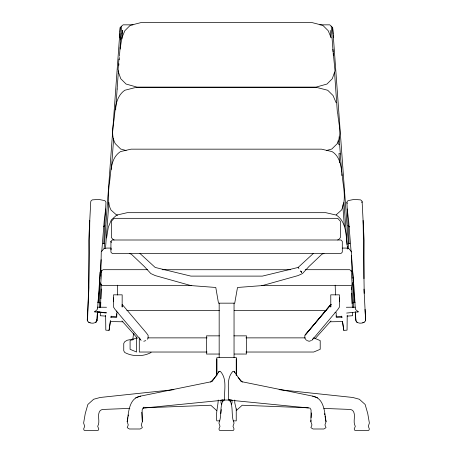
<?xml version="1.0" encoding="UTF-8"?>
<svg xmlns="http://www.w3.org/2000/svg" width="453" height="453" viewBox="0 0 453 453"><rect width="100%" height="100%" fill="white"/><g stroke="black" fill="none" stroke-linecap="round" stroke-linejoin="round"><path stroke-width="0.68" d="M100.3 276.109L100.221 272.162L103.108 269.699L147.633 269.699M113.51 297.864L113.493 307.055L115.147 309.529L141.109 340.407M363.957 278.674L364.104 240.158L362.117 201.698L361.76 200.798L360.554 199.869L354.252 199.439L352.377 199.762L348.057 200.634L347.123 201.591L346.879 202.502L349.127 243.742M89.762 220.396C89.479 253.94 88.76 287.74 87.497 321.166C89.666 323.635 94.337 324.031 96.636 321.534L95.594 322.479L96.965 320.735L97.452 311.8M100.889 271.755L101.257 251.664L103.952 248.686L106.704 248.074L111.019 248.074M310.877 421.692L311.075 409.925L310.045 408.108L228.544 400.044C229.371 390.384 225.656 379.218 232.893 371.313L234.099 371.313L241.104 381.556L312.598 396.115C324.308 398.045 324.625 412.428 326.03 421.692L324.948 424.937L326.03 427.643L323.867 428.997L313.04 428.997L310.877 427.643L311.958 424.937L310.877 421.692L310.968 420.339M101.274 283.946L100.504 307.513M99.298 307.615L100.09 283.867M100.34 312.423L100.277 315.735L105.679 316.109L105.645 315.599L105.809 330.158L109.048 330.384L110.373 321.443M100.634 307.106L100.798 302.23M100.911 298.742L101.234 288.969M117.35 294.994L117.678 285.197M97.35 307.819L97.259 309.535L94.581 311.823L106.24 312.615L96.851 311.902L106.245 313.046M97.418 312.14L96.965 320.735L96.682 319.756M97.633 308.034L101.11 259.626M191.778 285.413L101.976 285.413L100.719 283.986L101.665 270.894M133.023 24.841L123.114 24.841L120.221 27.384L119.915 32.39M311.143 417.632L311.454 412.898M117.129 89.094L118.471 70.056M118.816 65.26L118.918 63.777M119.213 59.683L119.36 57.497M119.456 56.195L120.051 47.735M120.611 39.892L121.104 32.944M115.668 109.886L115.764 108.493M115.843 107.418L117.129 89.003M120.051 47.831L121.664 26.195M122.44 33.035L122.633 30.323L122.01 39.015M99.87 277.802L99.473 282.502L100.221 272.162M119.824 33.669L119.467 37.82M113.669 138.431L111.381 169.439M104.145 248.618L120.221 27.384M105.521 248.125L108.918 202.463M101.783 251.239L104.184 221.189L105.64 209.003M118.04 69.853L118.952 59.015M229.348 399.512C233.878 406.239 230.713 415.633 234.076 423.045L232.995 426.29L234.076 428.997L233.533 430.35L219.467 430.35L218.924 428.997L220.005 426.29L218.924 423.045C222.044 415.854 219.479 406.964 223.165 400.242L222.944 401.415M100.141 282.768L98.08 302.502M101.104 272.315L101.234 270.922M103.731 243.742L105.979 202.502L105.736 201.591L104.802 200.634L100.481 199.762L98.607 199.439L92.304 199.869L91.098 200.798L90.742 201.698L88.754 240.158L88.935 287.78L87.236 320.226L87.622 319.28M116.857 313.827L116.478 316.857L111.076 316.483M220.815 413.572L221.279 409.557M230.639 401.641L230.894 399.62M109.048 330.384L110.47 320.65M110.957 317.445L111.155 316.115M127.185 421.692C128.595 412.428 128.912 398.045 140.617 396.115L212.117 381.556L219.116 371.313L220.322 371.313C227.553 379.218 223.856 390.373 224.671 400.044L143.171 408.108L142.146 409.925L142.338 421.692L141.257 424.937L142.338 427.643L140.175 428.997L129.348 428.997L127.185 427.643L128.267 424.937L127.185 421.692L127.944 417.632M120.13 49.173L121.823 37.871L124.869 30.696L130.198 25.368L140.758 22.65L312.287 22.65L322.847 25.368L328.176 30.696L331.222 37.871M106.597 237.938L108.29 227.31L111.336 219.898L116.664 215.118L127.225 212.678L325.815 212.678L336.375 215.118C347.423 222.508 345.662 237.463 347.734 249.037M234.728 303.165L237.508 287.474L262.4 285.577L298.125 275.566L302.474 273.561L308.946 266.523L321.936 254.19L324.037 253.459M128.199 416.279L128.448 414.925M133.578 333.425L132.735 340.09M363.991 289.127L365.622 320.226L365.361 321.166C363.176 323.646 358.629 323.963 356.228 321.619L355.707 319.071L355.407 311.8M361.834 202.672L362.117 201.698M110.928 249.829L111.262 248.697M231.223 404.625L232.021 402.836L232.021 400.039M218.306 372.796L219.116 371.313M147.293 339.269L148.12 338.131L148.12 335.316L146.466 333.04L122.151 304.416L122.151 307.055L122.168 294.835L113.51 294.835L113.51 301.76M312.661 339.269L313.487 338.131M352.083 283.85L353.385 282.496L352.683 272.259L349.75 269.694L305.226 269.694M331.086 304.416L305.22 335.039L330.792 304.416L330.792 307.055L330.775 294.835L339.439 294.835L339.439 301.76M143.091 408.181L143.986 407.134L143.063 408.079M331.086 304.393L304.829 335.316L304.829 338.131L306.483 340.407M314.971 338.827L330.973 320.922M210.628 382.083L216.761 375.458M311.834 340.407L337.796 309.529L339.456 307.055L339.439 297.864M110.928 241.353L112.282 239.999L340.939 239.999L342.292 241.353L342.292 252.174L340.939 253.527L112.282 253.527L110.928 252.174L110.928 241.353L111.262 242.621M313.374 253.437L298.125 267.446L262.4 276.109L190.889 276.109L155.169 267.446L139.92 253.437M236.239 410.639L242.196 405.237L308.397 407.813M336.183 214.824L341.511 210.045C346.924 198.85 342.966 186.279 342.134 174.518C341.081 166.16 339.988 156.404 332.066 151.596L321.505 149.162L131.036 149.162L120.475 151.596C109.728 158.658 111.234 173.04 109.23 184.218C108.505 192.876 106.778 201.97 111.025 210.045L116.353 214.824L117.718 215.169M151.121 352.491C143.284 356.738 132.576 356.738 124.745 352.491L123.754 350.781L123.754 343.425L124.745 341.715L127.168 340.254L133.239 338.986M337.7 239.971L339.161 239.105L340.407 237.531L340.407 221.296L337.7 218.323L114.094 218.323L111.387 221.296L111.387 237.531L112.633 239.105L114.094 239.971M362.734 322.853L364.257 322.225M135.589 397.893L140.628 396.115M143.788 341.273L145.792 340.622M311.166 340.622L309.156 341.273L307.151 340.622M326.387 150.532L331.834 149.02L337.162 143.743C342.508 134.269 338.334 123.482 337.791 113.403M346.641 313.063L358.278 311.823L355.599 309.535L355.543 308.391M173.89 389.654L100.232 397.468L93.658 399.246L87.859 404.472L85.249 413.572L83.624 423.045L84.705 426.29L83.624 428.997L84.162 430.35L98.233 430.35L98.777 428.997L97.695 426.29C100.668 421.415 96.438 414.733 100.345 410.378L102.35 409.461L129.813 408.391M341.783 316.477L336.381 316.851L336.205 315.815M342.485 321.437L343.81 330.373L347.049 330.152L347.213 315.594L347.179 316.103L352.581 315.73L352.519 312.417M348.029 243.448L349.982 243.346M353.006 302.729L355.073 302.638M144.603 407.813L210.804 405.237L216.761 410.639M342.695 321.568L330.112 321.789M357.213 311.84L358.278 311.823M346.347 307.264L355.299 307.179M319.835 24.836L329.744 24.836L332.683 27.559L348.714 248.612M342.423 248.074L346.12 248.074L348.872 248.686L351.573 251.664L351.936 271.755M162.18 269.722L290.645 269.722M261.789 285.413L350.882 285.407M219.031 303.165L234.184 303.165M126.789 310.362L219.365 310.362M234.201 310.362L326.069 310.356M117.984 312.683L116.744 312.683L116.744 317.236L110.9 317.236M334.965 312.683L336.2 312.683L336.2 317.236L342.049 317.236M122.837 321.789L110.249 321.568L110.249 320.922M219.439 335.854L206.477 335.854L206.477 354.042L208.64 354.042M233.856 335.854L246.523 335.854L246.523 354.042L244.36 354.042M147.757 337.87L207.078 337.87M245.922 337.87L305.243 337.87M207.078 352.026L139.286 352.026L139.286 337.87M245.922 352.026L313.714 352.026L320.209 349.303L320.209 340.594L313.714 337.87M209.184 354.042L219.439 354.042M234.263 354.042L243.816 354.042M221.687 400.044L231.528 400.044M219.614 420.877L216.761 420.877C215.634 413.725 217.853 407.02 218.272 400.039M233.386 420.877L236.239 420.877L236.239 408.855M97.559 307.179L106.512 307.264M94.581 311.823L95.645 311.84M323.889 408.419L350.65 409.461L352.655 410.378C356.562 414.733 352.332 421.415 355.305 426.29L354.223 428.997L354.767 430.35L368.838 430.35L369.376 428.997L368.295 426.29L369.376 423.045L367.751 413.572L365.141 404.472L359.342 399.246L352.768 397.468L279.11 389.654M97.786 302.638L99.853 302.729M102.876 243.346L104.83 243.448M341.687 172.242L339.625 144.462L338.261 144.128L338.029 140.849M126.115 150.532L120.668 149.02L115.339 143.743C109.977 134.235 114.201 123.409 114.717 113.295C115.572 104.796 117.276 95.481 124.785 90.255L135.345 87.565L317.157 87.565L327.717 90.255L333.046 95.526L336.092 102.633M129.252 253.459L131.359 254.19L144.343 266.523L150.821 273.561L155.169 275.566L190.889 285.577L215.787 287.474L218.488 303.165M340.328 153.975L338.952 153.499L339.631 162.627M312.593 396.115L317.632 397.893M88.601 322.225L90.124 322.853M348.425 226.183L348.08 225.379L348.453 226.172L349.671 226.942M99.632 311.93L100.498 312.536M356.228 321.619L357.264 322.479M238.125 377.496L242.372 382.083M121.97 320.922L137.502 338.3M139.456 338.131L140.283 339.269M298.125 267.446L298.935 268.589M234.099 371.313L234.875 372.796M221.777 404.625L220.985 402.836L220.985 400.039M331.194 26.189L333.102 52.004M333.385 37.712L333.176 35.577M351.194 270.9L352.14 283.98M353.385 282.496L353.176 280.356M346.879 202.502L347.264 203.437M118.04 70.934L120.747 78.726L126.076 84.054L136.976 87.106L316.069 87.106L326.964 84.054L332.292 78.726L335.005 70.934L332.915 49.286M236.239 409.155L234.767 402.836L234.767 400.039M229.847 400.242L230.073 401.415M324.512 413.572L324.767 414.925M325.022 416.279L326.03 421.692M341.704 316.109L341.902 317.44M342.491 321.341L343.81 330.373M222.106 399.62L222.372 401.641M347.219 209.003L348.674 221.189L351.132 251.936M365.622 320.226L365.05 309.308M354.778 302.502L352.717 282.768M351.409 255.435L354.484 293.867L355.226 308.034M341.794 173.646L341.947 175.758M343.94 202.451L347.077 244.609M347.236 246.715L347.338 248.119M342.768 204.773L344.393 226.545M352.944 277.162L353.034 278.442M333.085 34.298L332.74 29.247M339.625 144.462L339.076 136.834M333.204 53.397L333.351 55.492M334.541 72.248L337.411 113.052M330.231 30.442L330.713 37.186M141.721 412.219L142.338 421.692M355.441 312.14L355.894 320.735M332.638 27.373L332.706 28.624M116.823 310.973L116.84 311.483M352.768 283.861L353.561 307.604M351.704 287.808L352.355 307.508M351.477 284.727L351.647 289.665M335.18 285.186L335.509 294.988M351.76 293.159L352.106 303.612M363.096 220.396L364.212 293.357M236.347 375.616L236.347 357.61L216.868 357.61L216.868 375.192M236.239 358.912L236.239 375.611M234.048 303.165L234.048 357.61M219.167 303.165L219.167 357.61M216.761 358.912L216.761 375.611M133.822 333.448L133.822 334.382M104.779 225.379L103.618 226.693L104.779 225.379M136.579 337.87L130.085 340.594L130.085 349.303L136.579 352.026L136.579 337.87M301.262 271.845L300.622 270.934L301.664 272.417L301.262 271.845"/></g></svg>
